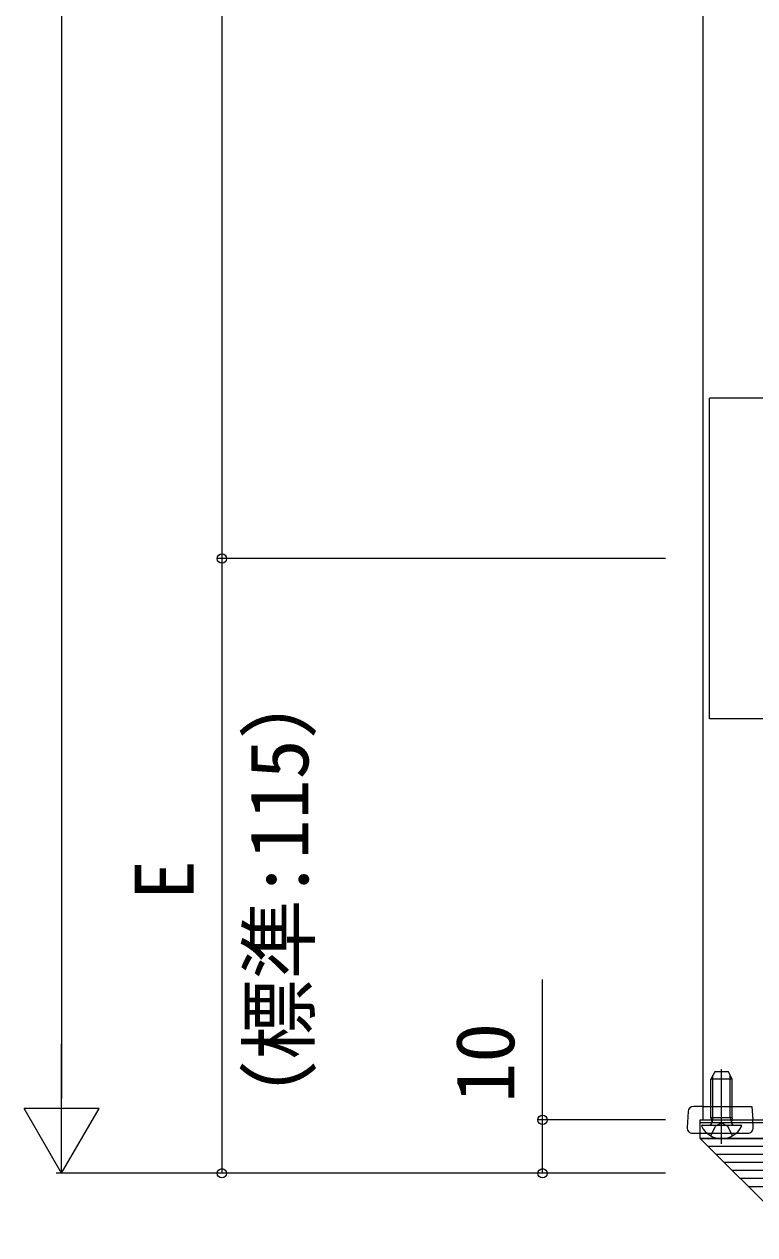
# Model space of a CAD drawing. Units: millimetres, scale not verified. Extents: x -875 to 875, y -1300 to 1294.
# Drawn here: x -428 to -291.3, y -1081.1 to -854.7 of the extents above; entities that cross this region are included whole.
import ezdxf
from ezdxf.enums import TextEntityAlignment as Align

# ---------------------------------------------------------------- set-up
doc = ezdxf.new("R2010")
doc.units = ezdxf.units.MM
doc.header["$LTSCALE"] = 8
for name, color, linetype in [('0-3_YKK_12', 2, 'Continuous'), ('0-4_YKK_13', 4, 'Continuous'), ('0-6_YKK_D', 6, 'Continuous')]:
    doc.layers.add(name, color=color, linetype=linetype)
doc.styles.add('ＭＳ ゴシック', font='')
doc.styles.get('ＭＳ ゴシック').set_extended_font_data('MS Gothic')

msp = doc.modelspace()

# ---------------------------------------------------------------- linework, layer by layer
at = {"layer": '0-3_YKK_12'}
for p, q in [((-301, -259.6), (-301, -1059.6)), ((-301, -1059.6), (-101, -1059.6))]:
    msp.add_line(p, q, dxfattribs=at)
at = {"layer": '0-4_YKK_13'}
for p, q in [((-102.2, -924.6), (-299.8, -924.6)), ((-298.8, -1050.6), (-299.5, -1052)), ((-296.2, -1050.6), (-298.8, -1050.6)), ((-297.5, -1064.1), (-297.5, -1050.112)), ((-295.5, -1052), (-296.2, -1050.6)), ((-299.5, -1059.2), (-299.5, -1052)), ((-295.5, -1052), (-299.5, -1052)), ((-299.121, -1059.2), (-299.121, -1051.242)), ((-295.879, -1059.2), (-295.879, -1051.242)), ((-295.5, -1059.2), (-295.5, -1052)), ((-301.53, -1057.1), (-302.783, -1057.1)), ((-301.174, -1057.1), (-301.53, -1057.1)), ((-301.174, -1057.1), (-291.836, -1057.1)), ((-291.836, -1057.1), (-291.683, -1059.6)), ((-303.782, -1058.039), (-303.965, -1061.039)), ((-301.5, -1060.1), (-301.5, -1059.6)), ((-301.5, -1059.6), (-100.5, -1059.6)), ((-295.5, -1059.2), (-299.5, -1059.2)), ((-299.5, -1059.2), (-299.355, -1060.012)), ((-299.121, -1059.2), (-299.361, -1060.215)), ((-295.879, -1059.2), (-295.639, -1060.215)), ((-295.5, -1059.2), (-295.645, -1060.012)), ((-291.595, -1061.039), (-291.683, -1059.6)), ((-301.5, -1063.1), (-301.5, -1060.1)), ((-301.5, -1060.1), (-100.5, -1060.1)), ((-301.096, -1060.6), (-293.904, -1060.6)), ((-299.55, -1062.566), (-298.645, -1060.751)), ((-297.5, -1060.142), (-298.645, -1060.751)), ((-297.5, -1060.142), (-296.355, -1060.751)), ((-295.45, -1062.566), (-296.355, -1060.751)), ((-302.967, -1062.1), (-292.593, -1062.1)), ((-100.5, -1063.1), (-301.5, -1063.1)), ((-283.5, -1081.1), (-301.5, -1063.1)), ((-100.5, -1064.6), (-300, -1064.6)), ((-100.5, -1066.1), (-298.5, -1066.1)), ((-100.5, -1067.6), (-297, -1067.6)), ((-100.5, -1069.1), (-295.5, -1069.1)), ((-283.5, -1070.6), (-294, -1070.6)), ((-283.5, -1072.1), (-292.5, -1072.1))]:
    msp.add_line(p, q, dxfattribs=at)
for points in [[(-102.2, -924.6), (-102.2, -984.6), (-299.8, -984.6), (-299.8, -924.6)], [(-301.5, -1060.1), (-100.5, -1060.1), (-100.5, -1059.6)], [(-301.5, -1063.1), (-100.5, -1063.1), (-100.5, -1060.1)]]:
    msp.add_lwpolyline(points, dxfattribs=at)
for centre, radius, start, end in [((-302.783, -1058.1), 1, 90, 176.5), ((-302.967, -1061.1), 1, 176.5, 270), ((-301.096, -1060.754), 0.154, 90, 207.28096), ((-297.5, -1058.9), 4.2, 207.28096, 332.71904), ((-299.848, -1060.1), 0.5, 270, 10.09096), ((-295.152, -1060.1), 0.5, 169.90904, 270), ((-293.904, -1060.754), 0.154, 332.71904, 90), ((-292.593, -1061.1), 1, 270, 3.5)]:
    msp.add_arc(centre, radius, start, end, dxfattribs=at)
at = {"layer": '0-6_YKK_D'}
for p, q in [((-421, -368.6), (-421, -1055.6)), ((-391, -604.6), (-391, -954.6)), ((-308, -954.6), (-392, -954.6)), ((-308, -954.6), (-392, -954.6)), ((-391, -954.6), (-391, -1069.6)), ((-421, -1069.6), (-421, -1045.351)), ((-421, -1069.6), (-428, -1057.476)), ((-414, -1057.476), (-428, -1057.476)), ((-421, -1069.6), (-414, -1057.476)), ((-308, -1059.6), (-332, -1059.6)), ((-308, -1069.6), (-422, -1069.6)), ((-308, -1069.6), (-392, -1069.6)), ((-308, -1069.6), (-332, -1069.6))]:
    msp.add_line(p, q, dxfattribs=at)
msp.add_lwpolyline([(-331, -1069.6), (-331, -1059.6), (-331, -1033.35)], dxfattribs=at)
for centre in [(-391, -954.6), (-391, -954.6), (-331, -1059.6), (-391, -1069.6), (-331, -1069.6)]:
    msp.add_circle(centre, 0.875, dxfattribs=at)

# ---------------------------------------------------------------- texts
at = {"layer": '0-6_YKK_D', "style": 'ＭＳ ゴシック'}
for s, p in [('（標準:115）', (-371.528, -1063.364)), ('E', (-393, -1018.449)), ('10', (-333, -1056.401))]:
    msp.add_text(s, height=11, rotation=90, dxfattribs=at).set_placement(p, align=Align.BOTTOM_LEFT)

doc.saveas('drawing.dxf')
